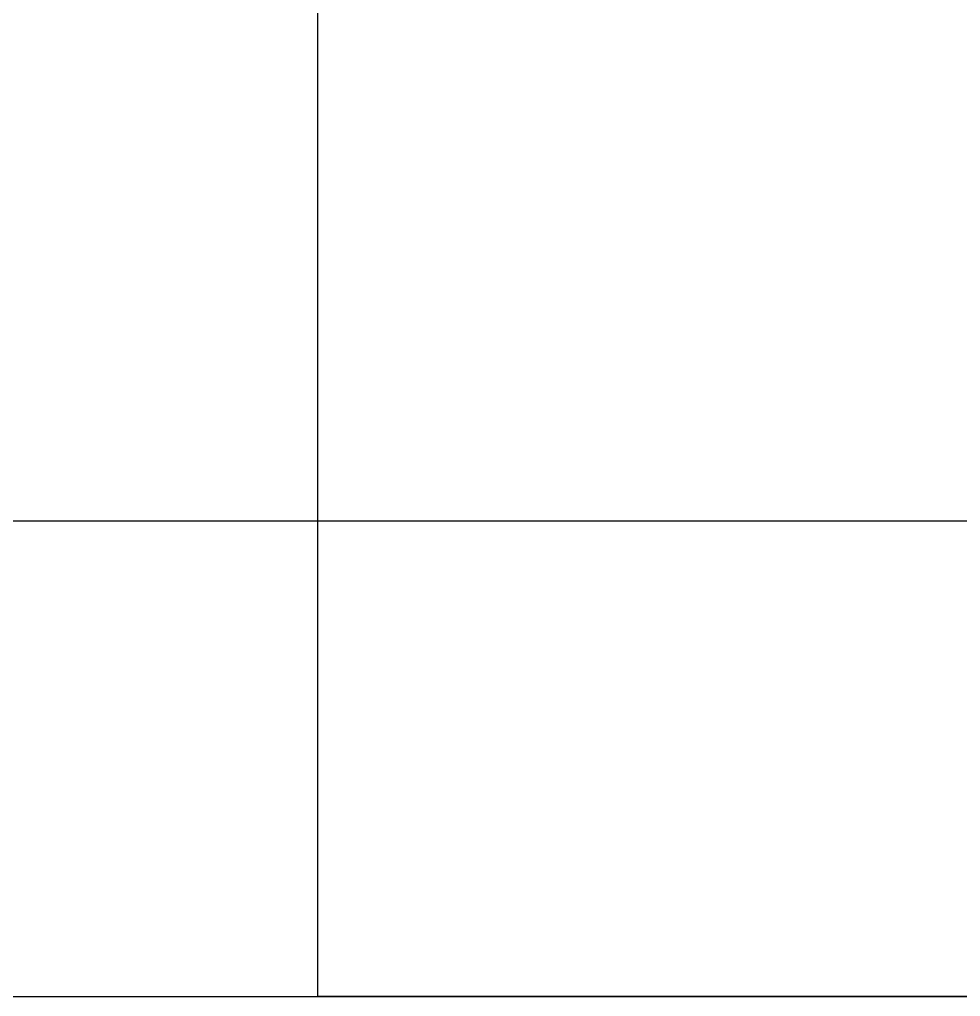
# Model space of a CAD drawing. Header units: millimetres. Extents: x 8.2 to 62.6, y 389.2 to 443.4.
# Drawn here: x 29.08 to 30.486, y 392.364 to 393.824 of the extents above; entities that cross this region are included whole.
import ezdxf

# ---------------------------------------------------------------- set-up
doc = ezdxf.new("R2010")
doc.units = ezdxf.units.MM
doc.layers.add('Feature', color=7, linetype='CONTINUOUS')

msp = doc.modelspace()

# ---------------------------------------------------------------- linework, layer by layer
at = {"layer": 'Feature'}
for p, q in [((29.5258, 392.364, -62.0183), (29.5258, 394.533, -62.0183)), ((29.5258, 392.364, -62.6533), (29.5258, 394.533, -62.0183)), ((29.5258, 392.364, -62.0183), (29.5258, 394.533, -62.0183)), ((29.5258, 392.364, -62.6533), (29.5258, 394.533, -62.0183)), ((26.3762, 393.075, -62.7295), (37.2474, 393.075, -62.7295)), ((26.3762, 393.075, -62.7295), (37.2474, 393.075, -62.7295)), ((28.8781, 393.075, -69.2319), (34.7455, 393.075, -69.2319)), ((28.8781, 393.075, -69.2319), (34.7455, 393.075, -69.2319)), ((28.8781, 392.364, -69.2319), (34.7455, 392.364, -69.2319)), ((28.8781, 392.364, -69.2319), (34.7455, 392.364, -69.2319)), ((29.0178, 392.364, -62.0183), (29.5258, 392.364, -62.0183)), ((29.0178, 392.364, -62.0183), (29.5258, 392.364, -62.0183)), ((31.5578, 392.364, -62.6533), (29.5258, 392.364, -62.6533)), ((29.5258, 392.364, -62.6533), (29.5258, 392.364, -62.0183)), ((29.5258, 392.364, -62.6533), (29.5258, 392.364, -62.0183)), ((31.5578, 392.364, -62.6533), (29.5258, 392.364, -62.6533))]:
    msp.add_line(p, q, dxfattribs=at)

doc.saveas('drawing.dxf')
